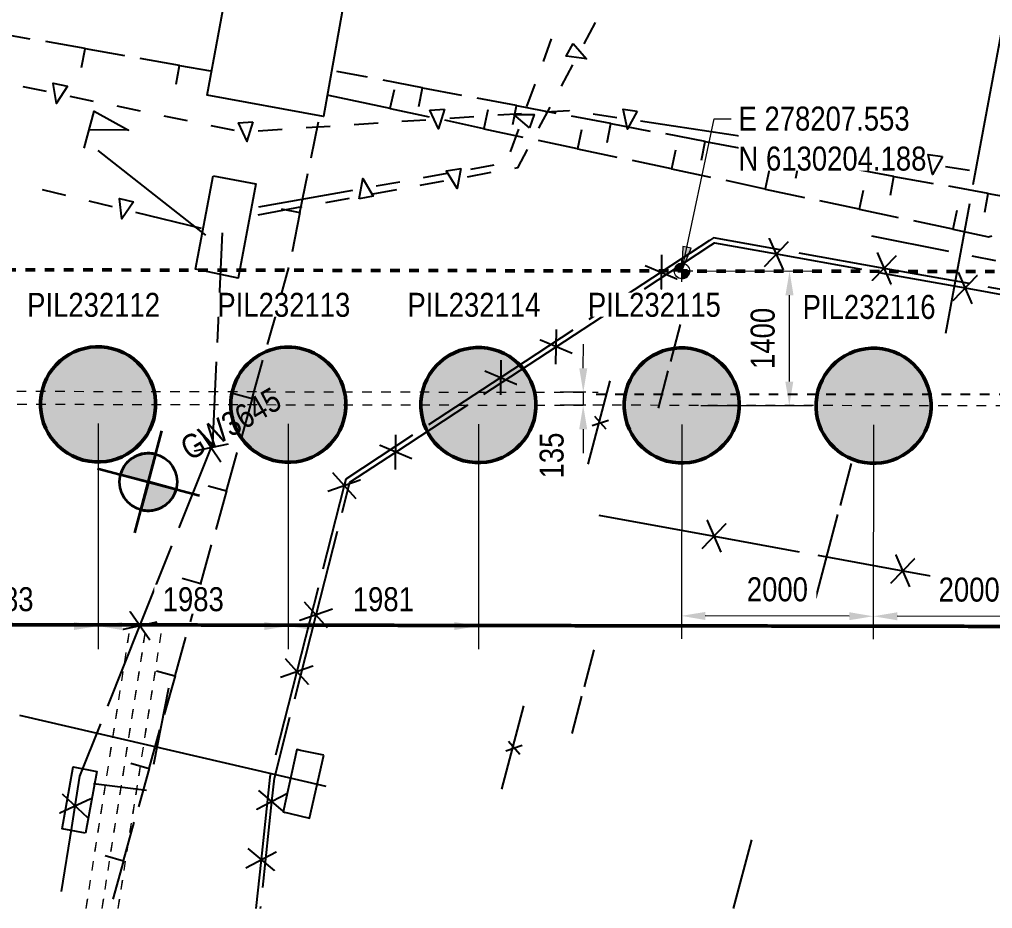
# Model space of a CAD drawing. Header units: metres. Extents: x -1160 to -1077, y 3 to 562.
# Drawn here: x -1117.39 to -1107.25, y 503.24 to 512.5 of the extents above; entities that cross this region are included whole.
import ezdxf

# ---------------------------------------------------------------- set-up
doc = ezdxf.new("R2010")
doc.units = ezdxf.units.M
for name, pattern in [('ControlLine', [0.02, 0.0125, -0.0025, 0.0025, -0.0025]), ('Dashed', [0.0075, 0.005, -0.0025]), ('JacobsCenter', [0.015, 0.009, -0.0015, 0.003, -0.0015]), ('JacobsDash', [0.0045, 0.003, -0.0015]), ('JacobsGridLine', [0.0145, 0.01, -0.001, 0.0025, -0.001])]:
    doc.linetypes.add(name, pattern=pattern)
doc.layers.get('Defpoints').update_dxf_attribs({"color": 41})
for name, color, linetype, lineweight in [('A-ANNO-DIMS', 7, 'Continuous', 9), ('A-ANNO-NOTE', 7, 'Continuous', 9), ('A-DETL', 7, 'Continuous', 13), ('A-GENM', 7, 'Continuous', 35), ('G-ANNO-DIMS', 7, 'Continuous', 9), ('G-ANNO-TEXT', 7, 'Continuous', 9), ('S-FNDN', 7, 'Continuous', 50), ('S-FNDN-IDEN', 7, 'Continuous', 18), ('S-GRID', 7, 'Continuous', 9)]:
    doc.layers.add(name, color=color, linetype=linetype, lineweight=lineweight)
doc.styles.add('Arial Narrow_1', font='ARIALN.TTF', dxfattribs={"height": 0.25})
doc.dimstyles.new('Dimension_Standard_O__mm_', dxfattribs={"dimscale": 0.3048, "dimtxt": 0.255858, "dimasz": 0.82021, "dimexe": 0.787402, "dimexo": 0.492126, "dimgap": 0.492126, "dimtad": 1, "dimdec": 0, "dimlfac": 1000, "dimzin": 0, "dimdsep": 46, "dimtxsty": 'Arial Narrow_1', "dimsah": 1, "dimcen": 0.09, "dimaunit": 1, "dimadec": 4, "dimazin": 0, "dimtfac": 1, "dimtdec": 4, "dimtix": 1, "dimtmove": 0, "dimatfit": 3, "dimfxl": 1, "dimtvp": 1, "dimtfill": 1, "dimtolj": 1, "dimtzin": 0, "dimlwd": 18, "dimlwe": 18, "dimarcsym": 2})
doc.dimstyles.new('Dimension_Standard_O__mm__1', dxfattribs={"dimscale": 0.3048, "dimtxt": 0.255858, "dimasz": 0.82021, "dimexe": 0.787402, "dimexo": 0.492126, "dimgap": 0.492126, "dimtad": 1, "dimdec": 0, "dimlfac": 1000, "dimzin": 0, "dimdsep": 46, "dimtxsty": 'Arial Narrow_1', "dimsah": 1, "dimcen": 0.09, "dimaunit": 1, "dimadec": 4, "dimazin": 0, "dimtfac": 1, "dimtdec": 4, "dimtix": 1, "dimtmove": 2, "dimatfit": 3, "dimfxl": 1, "dimtvp": 1, "dimtfill": 1, "dimtolj": 1, "dimtzin": 0, "dimlwd": 18, "dimlwe": 18, "dimarcsym": 2})

# ---------------------------------------------------------------- blocks, each defined once
blk = doc.blocks.new('SymbolBorehole - ExistingBorehole-26478556-DRG-2873041 - PILE LAYOUT')
at = {"layer": 'A-ANNO-NOTE', "lineweight": 18, "true_color": 0x808080}
h = blk.add_hatch(color=8, dxfattribs=at)
edge = h.paths.add_edge_path()
edge.add_line((0, 0), (-0.003, 0))
edge.add_arc((0, 0), 0.003, 90, 180, ccw=False)
edge.add_line((0, 0.003), (0, 0))
h = blk.add_hatch(color=8, dxfattribs=at)
edge = h.paths.add_edge_path()
edge.add_line((0, 0), (-0.003, 0))
edge.add_arc((0, 0), 0.003, 90, 180, ccw=False)
edge.add_line((0, 0.003), (0, 0))
h = blk.add_hatch(color=8, dxfattribs=at)
edge = h.paths.add_edge_path()
edge.add_line((0, 0), (0.003, 0))
edge.add_arc((0, 0), 0.003, 270, 360, ccw=False)
edge.add_line((0, -0.003), (0, 0))
h = blk.add_hatch(color=8, dxfattribs=at)
edge = h.paths.add_edge_path()
edge.add_line((0, 0), (0.003, 0))
edge.add_arc((0, 0), 0.003, 270, 360, ccw=False)
edge.add_line((0, -0.003), (0, 0))
at = {"layer": 'A-ANNO-NOTE', "color": 8, "lineweight": 35, "true_color": 0x808080}
for p, q in [((0, -0.0055), (0, 0.0055)), ((0, -0.0055), (0, 0.0055)), ((0, 0), (0, 0.003)), ((0, 0), (0, 0.003)), ((-0.0055, 0), (0.0055, 0)), ((-0.0055, 0), (0.0055, 0)), ((-0.003, 0), (0, 0)), ((-0.003, 0), (0, 0)), ((0, 0), (0, -0.003)), ((0.003, 0), (0, 0)), ((0, 0), (0, -0.003)), ((0.003, 0), (0, 0))]:
    blk.add_line(p, q, dxfattribs=at)
blk.add_circle((0, 0), 0.003, dxfattribs=at)
blk.add_circle((0, 0), 0.003, dxfattribs=at)
for start, end in [(90, 180), (90, 180), (270, 360), (270, 360)]:
    blk.add_arc((0, 0), 0.003, start, end, dxfattribs=at)
blk = doc.blocks.new('T2DPAA-T2D-PWA-GE-M2D-101001_Boreholes_rvt-1-DRG-2873041 - PILE LAYOUT')
at = {"layer": 'A-ANNO-NOTE', "color": 8, "lineweight": 5, "true_color": 0x808080, "xscale": 99.99999999999997, "yscale": 99.99999999999997, "zscale": 99.99999999999997, "rotation": 345.1169444444441}
blk.add_blockref('SymbolBorehole - ExistingBorehole-26478556-DRG-2873041 - PILE LAYOUT', (-1116.044, 507.684), dxfattribs=at)
at = {"layer": 'A-ANNO-NOTE', "color": 8, "lineweight": 18, "true_color": 0x808080, "insert": (-1115.737, 508.115), "char_height": 0.25, "width": 1.37089, "attachment_point": 1, "rotation": 30.1169, "style": 'Arial Narrow_1'}
blk.add_mtext('GW3645', dxfattribs=at)
blk = doc.blocks.new('T2DPAA-T2D-PWA-SU-M2D-000003_250_dwg-40806560-DRG-2873041 - PILE LAYOUT')
at = {"color": 21, "lineweight": 25, "true_color": 0xdea3a3}
for p, q in [((-206.775, 1077.205), (-206.789, 1077.454)), ((-207.768, 1076.733), (-207.773, 1076.983)), ((-206.748, 1076.705), (-206.761, 1076.955)), ((-207.757, 1076.233), (-207.763, 1076.483)), ((-206.72, 1076.206), (-206.734, 1076.456)), ((-207.738, 1075.279), (-207.752, 1075.983)), ((-206.692, 1075.707), (-206.706, 1075.956)), ((-206.665, 1075.208), (-206.679, 1075.457)), ((-208.844, 1074.812), (-207.726, 1075.054)), ((-206.525, 1074.73), (-206.605, 1074.967)), ((-213.545, 1074.328), (-213.618, 1074.881)), ((-207.253, 1074.324), (-207.453, 1074.748)), ((-207.368, 1074.76), (-206.947, 1073.858)), ((-206.366, 1074.256), (-206.446, 1074.493)), ((-207.041, 1073.871), (-207.147, 1074.098)), ((-206.206, 1073.782), (-206.286, 1074.019)), ((-206.828, 1073.419), (-206.934, 1073.645)), ((-206.842, 1073.632), (-206.736, 1073.405)), ((-206.046, 1073.309), (-206.126, 1073.545)), ((-206.615, 1072.967), (-206.721, 1073.193)), ((-206.631, 1073.178), (-206.525, 1072.952)), ((-205.886, 1072.835), (-205.966, 1073.072)), ((-214.427, 1072.863), (-214.407, 1072.866)), ((-206.402, 1072.514), (-206.509, 1072.74)), ((-206.419, 1072.725), (-206.314, 1072.499)), ((-205.727, 1072.361), (-205.806, 1072.598)), ((-206.138, 1072.372), (-205.889, 1072.349)), ((-205.64, 1072.327), (-205.391, 1072.305)), ((-205.142, 1072.282), (-204.893, 1072.26)), ((-205.584, 1072.093), (-205.827, 1072.151)), ((-205.097, 1071.979), (-205.341, 1072.036)), ((-204.611, 1071.864), (-204.854, 1071.921)), ((-205.512, 1071.39), (-205.539, 1071.639)), ((-212.182, 1070.816), (-212.081, 1070.665)), ((-212.181, 1070.664), (-212.082, 1070.815)), ((-208.678, 1070.816), (-208.577, 1070.665)), ((-208.677, 1070.664), (-208.578, 1070.815)), ((-212.58, 1070.753), (-211.683, 1070.753)), ((-209.076, 1070.753), (-208.178, 1070.753)), ((-205.265, 1069.19), (-205.293, 1069.438)), ((-205.209, 1068.693), (-205.237, 1068.941)), ((-205.971, 1067.69), (-206.023, 1068.506)), ((-205.153, 1068.196), (-205.181, 1068.444)), ((-205.098, 1067.699), (-205.126, 1067.948)), ((-205.939, 1067.191), (-205.955, 1067.44))]:
    blk.add_line(p, q, dxfattribs=at)
at = {"color": 41, "lineweight": 25, "true_color": 0xffd0a3}
for p, q in [((-206.239, 1076.933), (-206.274, 1077.348)), ((-206.155, 1075.936), (-206.19, 1076.351)), ((-214.314, 1074.372), (-213.897, 1074.367)), ((-213.314, 1074.36), (-212.897, 1074.355)), ((-212.455, 1074.379), (-213.265, 1074.329)), ((-212.314, 1074.348), (-211.897, 1074.343)), ((-211.314, 1074.336), (-210.897, 1074.331)), ((-210.314, 1074.324), (-209.897, 1074.319)), ((-209.314, 1074.312), (-208.898, 1074.307)), ((-207.315, 1074.329), (-206.899, 1074.353)), ((-206.733, 1074.363), (-206.351, 1074.386)), ((-205.772, 1074.012), (-205.796, 1074.336)), ((-208.314, 1074.3), (-207.898, 1074.295)), ((-205.73, 1073.43), (-205.76, 1073.846)), ((-206.026, 1073.7), (-206.006, 1073.284)), ((-205.658, 1072.433), (-205.688, 1072.849)), ((-205.978, 1072.702), (-205.957, 1072.286)), ((-205.586, 1071.436), (-205.616, 1071.851)), ((-205.929, 1071.703), (-205.909, 1071.287)), ((-205.514, 1070.438), (-205.544, 1070.854)), ((-205.881, 1070.704), (-205.86, 1070.288)), ((-211.83, 1070.195), (-211.43, 1070.195)), ((-211.33, 1070.195), (-210.93, 1070.195)), ((-208.323, 1070.195), (-207.923, 1070.195)), ((-207.823, 1070.195), (-207.423, 1070.195)), ((-205.832, 1069.705), (-205.812, 1069.289)), ((-205.36, 1068.444), (-205.393, 1068.86)), ((-205.784, 1068.707), (-205.763, 1068.29)), ((-205.279, 1067.448), (-205.312, 1067.863))]:
    blk.add_line(p, q, dxfattribs=at)
at = {"color": 9, "lineweight": 25, "true_color": 0xd0d0a3}
blk.add_line((-213.125, 1075.808), (-213.021, 1072.535), dxfattribs=at)
at = {"color": 151, "lineweight": 25, "true_color": 0xa3b9ff}
for p, q in [((-212.422, 1068.102), (-213.162, 1068.102)), ((-209.816, 1068.102), (-208.916, 1068.102)), ((-208.816, 1068.102), (-208.366, 1068.102)), ((-205.433, 1067.609), (-206.805, 1067.504))]:
    blk.add_line(p, q, dxfattribs=at)
at = {"color": 41, "lineweight": 25, "true_color": 0xffd0a3, "flags": 128}
for points in [[(-206.523, 1077.912), (-206.325, 1077.929), (-206.324, 1077.929), (-206.288, 1077.514)], [(-206.439, 1076.916), (-206.241, 1076.932), (-206.239, 1076.933), (-206.204, 1076.517)], [(-206.354, 1075.919), (-206.157, 1075.936), (-206.155, 1075.936), (-206.128, 1075.611)], [(-214.311, 1074.572), (-214.313, 1074.373), (-214.314, 1074.372), (-214.73, 1074.377)], [(-213.311, 1074.56), (-213.314, 1074.361), (-213.314, 1074.36), (-213.73, 1074.365)], [(-212.311, 1074.548), (-212.314, 1074.349), (-212.314, 1074.348), (-212.73, 1074.353)], [(-211.311, 1074.536), (-211.314, 1074.337), (-211.314, 1074.336), (-211.731, 1074.341)], [(-210.312, 1074.524), (-210.314, 1074.325), (-210.314, 1074.324), (-210.731, 1074.329)], [(-209.312, 1074.512), (-209.314, 1074.313), (-209.314, 1074.312), (-209.731, 1074.317)], [(-207.327, 1074.528), (-207.315, 1074.33), (-207.315, 1074.329), (-207.731, 1074.304)], [(-208.312, 1074.5), (-208.314, 1074.301), (-208.314, 1074.3), (-208.731, 1074.305)], [(-205.826, 1073.71), (-206.025, 1073.701), (-206.026, 1073.7), (-206.058, 1074.35)], [(-205.93, 1073.416), (-205.732, 1073.43), (-205.73, 1073.43), (-205.7, 1073.015)], [(-205.778, 1072.711), (-205.976, 1072.702), (-205.978, 1072.702), (-205.998, 1073.118)], [(-205.858, 1072.419), (-205.66, 1072.433), (-205.658, 1072.433), (-205.628, 1072.017)], [(-205.729, 1071.713), (-205.928, 1071.703), (-205.929, 1071.703), (-205.949, 1072.119)], [(-205.785, 1071.421), (-205.587, 1071.435), (-205.586, 1071.436), (-205.556, 1071.02)], [(-205.681, 1070.714), (-205.879, 1070.704), (-205.881, 1070.704), (-205.901, 1071.12)], [(-205.713, 1070.424), (-205.515, 1070.438), (-205.514, 1070.438), (-205.484, 1070.023)], [(-205.632, 1069.715), (-205.831, 1069.705), (-205.832, 1069.705), (-205.852, 1070.122)], [(-205.441, 1069.441), (-205.45, 1069.551), (-205.472, 1069.856)], [(-205.64, 1069.425), (-205.442, 1069.441), (-205.441, 1069.441), (-205.407, 1069.026)], [(-205.584, 1068.716), (-205.782, 1068.707), (-205.784, 1068.707), (-205.804, 1069.123)], [(-205.559, 1068.428), (-205.361, 1068.444), (-205.36, 1068.444), (-205.326, 1068.029)], [(-205.535, 1067.717), (-205.734, 1067.708), (-205.735, 1067.708), (-205.755, 1068.124)], [(-205.735, 1067.708), (-205.717, 1067.328), (-205.698, 1067.297)], [(-205.478, 1067.431), (-205.28, 1067.448), (-205.279, 1067.448), (-205.245, 1067.032)]]:
    blk.add_lwpolyline(points, dxfattribs=at)
at = {"color": 21, "lineweight": 25, "true_color": 0xdea3a3, "flags": 128}
for points in [[(-206.664, 1077.01), (-206.866, 1077.074), (-206.868, 1077.074), (-206.674, 1077.16), (-206.672, 1077.16)], [(-207.653, 1076.035), (-207.853, 1076.106), (-207.855, 1076.106), (-207.658, 1076.185), (-207.656, 1076.185)], [(-206.527, 1075.046), (-206.739, 1075.054), (-206.74, 1075.053), (-206.576, 1075.188), (-206.575, 1075.188)], [(-207.017, 1073.771), (-206.805, 1073.786), (-206.804, 1073.787), (-206.952, 1073.635), (-206.954, 1073.635)], [(-205.887, 1073.151), (-206.099, 1073.159), (-206.101, 1073.158), (-205.937, 1073.293), (-205.935, 1073.293)], [(-206.439, 1072.828), (-206.651, 1072.812), (-206.652, 1072.811), (-206.505, 1072.963), (-206.503, 1072.964)], [(-205.848, 1072.245), (-205.756, 1072.436), (-205.756, 1072.438), (-205.699, 1072.233), (-205.699, 1072.232)], [(-204.88, 1072.03), (-204.998, 1071.854), (-204.999, 1071.853), (-205.026, 1072.063), (-205.026, 1072.065)], [(-205.39, 1071.203), (-205.596, 1071.255), (-205.597, 1071.255), (-205.408, 1071.351), (-205.407, 1071.352)], [(-205.032, 1068.008), (-205.237, 1068.061), (-205.239, 1068.061), (-205.05, 1068.157), (-205.048, 1068.157)]]:
    blk.add_lwpolyline(points, close=True, dxfattribs=at)
at = {"color": 21, "lineweight": 25, "true_color": 0xeca3a3, "flags": 128}
blk.add_lwpolyline([(-207.245, 1076.675), (-206.845, 1076.675), (-206.945, 1076.275), (-207.045, 1076.675)], dxfattribs=at)
at = {"color": 21, "lineweight": 25, "true_color": 0xdea3a3, "flags": 128}
for points in [[(-207.232, 1076.532), (-207.527, 1075.846), (-207.796, 1075.221)], [(-213.776, 1074.866), (-214.005, 1075.142), (-214.007, 1075.144)], [(-213.976, 1074.845), (-213.809, 1075.162), (-213.807, 1075.165)], [(-214.787, 1074.914), (-214.116, 1074.982), (-213.891, 1075.005), (-213.578, 1075.038), (-212.997, 1074.967)], [(-212.799, 1074.943), (-211.905, 1074.835), (-211.012, 1074.727)], [(-212.023, 1074.698), (-211.79, 1074.97), (-211.787, 1074.972)], [(-211.823, 1074.674), (-211.985, 1074.994), (-211.987, 1074.996)], [(-210.813, 1074.703), (-209.92, 1074.595), (-209.875, 1074.59), (-209.039, 1074.77)], [(-210.038, 1074.458), (-209.804, 1074.73), (-209.802, 1074.732)], [(-209.838, 1074.434), (-210, 1074.753), (-210.002, 1074.756)], [(-210.046, 1073.303), (-209.844, 1073.007), (-209.842, 1073.005)], [(-209.845, 1073.305), (-210.041, 1073.005), (-210.043, 1073.003)], [(-213.397, 1072.871), (-213.245, 1073.196), (-213.243, 1073.198)], [(-212.046, 1073.283), (-211.844, 1072.987), (-211.841, 1072.985)], [(-211.844, 1073.285), (-212.041, 1072.985), (-212.043, 1072.983)], [(-211.221, 1072.941), (-211.423, 1073.237), (-211.425, 1073.239)], [(-211.422, 1072.939), (-211.226, 1073.239), (-211.224, 1073.241)], [(-213.044, 1073.123), (-213.081, 1073.123), (-213.933, 1072.99), (-214.44, 1072.912)], [(-214.056, 1073.123), (-213.814, 1072.859), (-213.811, 1072.857)], [(-213.857, 1073.154), (-214.008, 1072.829), (-214.01, 1072.827)], [(-213.197, 1072.902), (-213.44, 1073.165), (-213.443, 1073.167)], [(-211.044, 1073.143), (-211.944, 1073.134), (-212.844, 1073.125)], [(-212.223, 1073.081), (-211.323, 1073.09), (-210.423, 1073.099)], [(-209.256, 1072.6), (-209.875, 1073.155), (-209.944, 1073.154), (-210.844, 1073.145)], [(-210.223, 1073.101), (-209.894, 1073.105), (-209.469, 1072.724), (-208.799, 1072.123)], [(-214.209, 1072.897), (-213.32, 1073.035), (-213.076, 1073.073), (-212.423, 1073.079)], [(-209.494, 1072.545), (-209.444, 1072.899), (-209.444, 1072.903)], [(-209.644, 1072.679), (-209.297, 1072.768), (-209.294, 1072.768)], [(-207.767, 1071.265), (-208.437, 1071.866), (-209.107, 1072.467)], [(-206.071, 1072.208), (-206.282, 1072.258), (-206.296, 1072.288)], [(-205.567, 1071.887), (-205.568, 1071.89), (-205.647, 1072.124)], [(-208.65, 1071.99), (-207.979, 1071.389), (-207.309, 1070.788)], [(-208.412, 1072.045), (-208.462, 1071.69), (-208.462, 1071.687)], [(-208.262, 1071.91), (-208.609, 1071.822), (-208.612, 1071.821)], [(-208.005, 1071.21), (-207.954, 1071.565), (-207.954, 1071.568)], [(-208.155, 1071.345), (-207.808, 1071.433), (-207.804, 1071.433)], [(-206.404, 1069.392), (-206.462, 1070.096), (-206.5, 1070.13), (-206.947, 1070.531), (-207.618, 1071.132)], [(-205.321, 1069.687), (-205.445, 1070.798), (-205.484, 1071.142)], [(-206.922, 1070.71), (-206.973, 1070.355), (-206.973, 1070.352)], [(-207.16, 1070.655), (-206.544, 1070.102), (-206.51, 1070.072), (-206.456, 1069.419), (-206.382, 1068.522)], [(-206.772, 1070.575), (-207.119, 1070.487), (-207.123, 1070.487)], [(-209.56, 1070.508), (-209.464, 1069.291), (-209.394, 1068.394)], [(-206.614, 1069.507), (-206.301, 1069.333), (-206.298, 1069.331)], [(-206.597, 1069.306), (-206.317, 1069.529), (-206.315, 1069.532)], [(-209.622, 1069.38), (-209.309, 1069.205), (-209.307, 1069.203)], [(-209.606, 1069.179), (-209.325, 1069.401), (-209.323, 1069.404)], [(-206.239, 1067.399), (-206.313, 1068.296), (-206.387, 1069.193)], [(-206.155, 1068.207), (-206.468, 1068.382), (-206.471, 1068.384)], [(-206.172, 1068.408), (-206.452, 1068.185), (-206.454, 1068.183)], [(-206.366, 1068.322), (-206.292, 1067.426), (-206.251, 1066.926), (-206.352, 1066.54)], [(-209.378, 1068.195), (-209.307, 1067.297), (-209.236, 1066.4)], [(-206.45, 1067.514), (-206.137, 1067.34), (-206.134, 1067.337)], [(-206.433, 1067.313), (-206.153, 1067.536), (-206.151, 1067.538)], [(-209.465, 1067.386), (-209.152, 1067.211), (-209.15, 1067.209)], [(-209.449, 1067.185), (-209.168, 1067.407), (-209.166, 1067.41)], [(-207.032, 1066.165), (-206.386, 1066.215), (-206.358, 1066.321), (-206.2, 1066.921), (-206.223, 1067.199)]]:
    blk.add_lwpolyline(points, dxfattribs=at)
at = {"color": 41, "lineweight": 25, "true_color": 0xffd0a3, "flags": 128}
for points in [[(-205.125, 1075.675), (-205.017, 1074.457), (-206.286, 1074.35), (-206.382, 1075.576)], [(-212.715, 1072.636), (-212.728, 1072.883), (-212.73, 1072.924), (-213.394, 1072.895), (-213.392, 1072.821), (-213.387, 1072.613)]]:
    blk.add_lwpolyline(points, close=True, dxfattribs=at)
at = {"color": 21, "lineweight": 25, "true_color": 0xeca3a3, "flags": 128}
for points in [[(-207.177, 1075.302), (-207.142, 1074.851), (-208.139, 1074.775), (-208.165, 1075.228)], [(-214.137, 1074.829), (-214.156, 1075.077), (-213.503, 1075.129), (-213.484, 1074.879)]]:
    blk.add_lwpolyline(points, close=True, dxfattribs=at)
at = {"color": 151, "lineweight": 25, "true_color": 0xa3b9ff, "flags": 128}
blk.add_lwpolyline([(-203.439, 1067.765), (-203.533, 1067.756), (-205.233, 1067.625)], dxfattribs=at)
blk = doc.blocks.new('T2DPAA-T2D-PWA-SU-M2D-000001_ExistingUtilities_rvt-1-DRG-2873041 - PILE LAYOUT')
at = {"color": 254, "lineweight": 25, "true_color": 0xd0d0d0, "rotation": 75.11694444444437}
blk.add_blockref('T2DPAA-T2D-PWA-SU-M2D-000003_250_dwg-40806560-DRG-2873041 - PILE LAYOUT', (-22.928, 434.912), dxfattribs=at)
blk = doc.blocks.new('T2DPAA-T2D-C3S-TT-XRF-100101_dwg-40805445-DRG-2873041 - PILE LAYOUT')
at = {"color": 191, "linetype": 'Dashed', "lineweight": 18, "true_color": 0xbf7fff, "flags": 128}
for points in [[(-251.478, -618.171), (-250.707, -618.09), (-250.698, -618.089), (-248.503, -617.859)], [(-251.477, -618.172), (-250.724, -618.093), (-250.716, -618.092), (-248.503, -617.86)], [(-251.435, -618.332), (-250.69, -618.254), (-250.681, -618.253), (-248.46, -618.02)], [(-251.434, -618.333), (-250.707, -618.257), (-250.698, -618.256), (-248.46, -618.022)], [(-251.392, -618.493), (-250.673, -618.418), (-250.664, -618.417), (-248.418, -618.182)], [(-251.392, -618.495), (-250.69, -618.421), (-250.681, -618.42), (-248.417, -618.183)]]:
    blk.add_lwpolyline(points, dxfattribs=at)
blk = doc.blocks.new('T2DPAA-T2D-PWC-TT-M2D-100010_ProposedITS_rvt-1-DRG-2873041 - PILE LAYOUT')
at = {"color": 191, "linetype": 'Dashed', "lineweight": 18, "true_color": 0xbf7fff, "rotation": 75.11694444444437}
blk.add_blockref('T2DPAA-T2D-C3S-TT-XRF-100101_dwg-40805445-DRG-2873041 - PILE LAYOUT', (-1649.534, 905.057), dxfattribs=at)
blk = doc.blocks.new('Top of Pavement - RL A - Top of Pavement - RL A-68818558-DRG-2873041 - PILE LAYOUT')
at = {"layer": 'A-GENM', "color": 252, "lineweight": 50, "true_color": 0x888888}
blk.add_open_spline([(108.995, -15.767), (108.947, -15.586), (108.844, -15.193), (108.684, -14.589), (108.517, -13.955), (108.349, -13.32), (108.182, -12.686), (108.043, -12.158), (107.931, -11.735), (107.847, -11.418), (107.764, -11.101), (107.652, -10.678), (107.513, -10.149), (107.345, -9.515), (107.178, -8.881), (107.011, -8.247), (106.843, -7.612), (106.704, -7.084), (106.592, -6.661), (106.508, -6.344), (106.425, -6.027), (106.341, -5.71), (106.257, -5.392), (106.146, -4.97), (106.006, -4.441), (105.839, -3.807), (105.672, -3.173), (105.504, -2.538), (105.365, -2.01), (105.253, -1.587), (105.169, -1.27), (105.086, -0.953), (104.974, -0.53), (104.835, -0.001), (104.667, 0.633), (104.5, 1.267), (104.333, 1.901), (104.165, 2.535), (103.998, 3.169), (103.831, 3.803), (103.663, 4.437), (103.496, 5.072), (103.329, 5.706), (103.189, 6.234), (103.078, 6.657), (102.994, 6.974), (102.91, 7.291), (102.799, 7.714), (102.659, 8.242), (102.492, 8.876), (102.325, 9.51), (102.157, 10.145), (102.018, 10.673), (101.906, 11.096), (101.823, 11.413), (101.739, 11.73), (101.655, 12.047), (101.572, 12.364), (101.488, 12.681), (101.404, 12.998), (101.293, 13.421), (101.153, 13.949), (100.986, 14.584), (100.819, 15.218), (100.651, 15.852), (100.484, 16.486), (100.345, 17.014), (100.233, 17.437), (100.122, 17.86), (99.982, 18.388), (99.815, 19.023), (99.592, 19.868), (99.369, 20.714), (99.145, 21.559), (98.978, 22.193), (98.811, 22.827), (98.588, 23.673), (98.365, 24.518), (98.141, 25.364), (97.974, 25.998), (97.835, 26.527), (97.723, 26.949), (97.639, 27.266), (97.556, 27.583), (97.444, 28.006), (97.305, 28.535), (97.137, 29.169), (96.97, 29.803), (96.803, 30.437), (96.663, 30.965), (96.552, 31.388), (96.468, 31.705), (96.384, 32.022), (96.301, 32.339), (96.217, 32.656), (96.133, 32.974), (96.05, 33.291), (95.938, 33.713), (95.799, 34.242), (95.632, 34.876), (95.464, 35.51), (95.297, 36.144), (95.157, 36.673), (95.046, 37.095), (94.962, 37.412), (94.879, 37.729), (94.767, 38.152), (94.628, 38.68), (94.46, 39.315), (94.321, 39.843), (94.209, 40.266), (94.098, 40.688), (94.011, 41.017), (93.952, 41.24), (93.949, 41.252)], degree=3, knots=[-0.7357191, -0.7357191, -0.7357191, -0.7357191, -0.7318182, -0.7272727, -0.7227273, -0.7181818, -0.7136364, -0.7090909, -0.7068182, -0.7045455, -0.7022727, -0.7, -0.6954545, -0.6909091, -0.6863636, -0.6818182, -0.6772727, -0.6727273, -0.6704545, -0.6681818, -0.6659091, -0.6636364, -0.6613636, -0.6590909, -0.6545455, -0.65, -0.6454545, -0.6409091, -0.6363636, -0.6340909, -0.6318182, -0.6295455, -0.6272727, -0.6227273, -0.6181818, -0.6136364, -0.6090909, -0.6045455, -0.6, -0.5954545, -0.5909091, -0.5863636, -0.5818182, -0.5772727, -0.575, -0.5727273, -0.5704545, -0.5681818, -0.5636364, -0.5590909, -0.5545455, -0.55, -0.5454545, -0.5431818, -0.5409091, -0.5386364, -0.5363636, -0.5340909, -0.5318182, -0.5295455, -0.5272727, -0.5227273, -0.5181818, -0.5136364, -0.5090909, -0.5045455, -0.5, -0.4977273, -0.4954545, -0.4909091, -0.4863636, -0.4818182, -0.4727273, -0.4681818, -0.4636364, -0.4590909, -0.4545455, -0.4454545, -0.4409091, -0.4363636, -0.4318182, -0.4295455, -0.4272727, -0.425, -0.4227273, -0.4181818, -0.4136364, -0.4090909, -0.4045455, -0.4, -0.3977273, -0.3954545, -0.3931818, -0.3909091, -0.3886364, -0.3863636, -0.3840909, -0.3818182, -0.3772727, -0.3727273, -0.3681818, -0.3636364, -0.3590909, -0.3568182, -0.3545455, -0.3522727, -0.35, -0.3454545, -0.3409091, -0.3363636, -0.3340909, -0.3318182, -0.3272727, -0.3270213, -0.3270213, -0.3270213, -0.3270213], dxfattribs=at)
blk = doc.blocks.new('T2DPAA-T2D-C3S-RS-M3D-100334_rvt-1-DRG-2873041 - PILE LAYOUT')
at = {"layer": 'A-DETL', "color": 111, "linetype": 'ControlLine', "lineweight": 50, "true_color": 0x9eeace}
blk.add_line((-1090.824, 509.847), (-1149.795, 509.952), dxfattribs=at)
at = {"layer": 'A-GENM', "color": 252, "lineweight": 50, "true_color": 0x888888, "rotation": 75.11694444444437}
blk.add_blockref('Top of Pavement - RL A - Top of Pavement - RL A-68818558-DRG-2873041 - PILE LAYOUT', (-1134.058, 404.862), dxfattribs=at)
blk = doc.blocks.new('01_SFO_FRP_Pile_CastInPlace_CS_BR08 - CAST-IN-PLACE PILE - 1200-8661090-DRG-2873041 - PILE LAYOUT')
at = {"layer": 'S-FNDN', "linetype": 'JacobsDash', "lineweight": 18, "true_color": 0xc0c0c0}
blk.add_hatch(color=9, dxfattribs=at).paths.add_polyline_path([(-0.169, 0.576), (-0.249, 0.546), (-0.324, 0.505), (-0.393, 0.453), (-0.453, 0.393), (-0.505, 0.324), (-0.546, 0.249), (-0.576, 0.169), (-0.594, 0.085), (-0.6, 0), (-0.594, -0.085), (-0.576, -0.169), (-0.546, -0.249), (-0.505, -0.324), (-0.453, -0.393), (-0.393, -0.453), (-0.324, -0.505), (-0.249, -0.546), (-0.169, -0.576), (-0.085, -0.594), (0, -0.6), (0.085, -0.594), (0.169, -0.576), (0.249, -0.546), (0.324, -0.505), (0.393, -0.453), (0.453, -0.393), (0.505, -0.324), (0.546, -0.249), (0.576, -0.169), (0.594, -0.085), (0.6, 0), (0.594, 0.085), (0.576, 0.169), (0.546, 0.249), (0.505, 0.324), (0.453, 0.393), (0.393, 0.453), (0.324, 0.505), (0.249, 0.546), (0.169, 0.576), (0.085, 0.594), (0, 0.6), (-0.085, 0.594), (-0.099, 0.591)])
at = {"layer": 'S-FNDN'}
for start, end in [(90, 270), (270, 90)]:
    blk.add_arc((0, 0), 0.6, start, end, dxfattribs=at)
blk = doc.blocks.new('01_SFO_FRP_Pile_CastInPlace_CS_BR08 - CAST-IN-PLACE PILE - 1200-8660909-DRG-2873041 - PILE LAYOUT')
at = {"layer": 'S-FNDN', "linetype": 'JacobsDash', "lineweight": 18, "true_color": 0xc0c0c0}
blk.add_hatch(color=9, dxfattribs=at).paths.add_polyline_path([(-0.169, 0.576), (-0.249, 0.546), (-0.324, 0.505), (-0.393, 0.453), (-0.456, 0.39), (-0.505, 0.324), (-0.546, 0.249), (-0.576, 0.169), (-0.594, 0.085), (-0.6, 0), (-0.594, -0.085), (-0.576, -0.169), (-0.546, -0.249), (-0.505, -0.324), (-0.453, -0.393), (-0.393, -0.453), (-0.324, -0.505), (-0.249, -0.546), (-0.169, -0.576), (-0.085, -0.594), (0, -0.6), (0.085, -0.594), (0.169, -0.576), (0.249, -0.546), (0.324, -0.505), (0.393, -0.453), (0.453, -0.393), (0.505, -0.324), (0.546, -0.249), (0.576, -0.169), (0.594, -0.085), (0.6, 0), (0.594, 0.085), (0.576, 0.169), (0.546, 0.249), (0.505, 0.324), (0.453, 0.393), (0.393, 0.453), (0.324, 0.505), (0.249, 0.546), (0.169, 0.576), (0.085, 0.594), (0, 0.6), (-0.085, 0.594)])
at = {"layer": 'S-FNDN'}
for start, end in [(90, 270), (270, 90)]:
    blk.add_arc((0, 0), 0.6, start, end, dxfattribs=at)
blk = doc.blocks.new('01_SFO_FRP_Pile_CastInPlace_CS_BR08 - CAST-IN-PLACE PILE - 1200-8661114-DRG-2873041 - PILE LAYOUT')
at = {"layer": 'S-FNDN', "linetype": 'JacobsDash', "lineweight": 18, "true_color": 0xc0c0c0}
blk.add_hatch(color=9, dxfattribs=at).paths.add_polyline_path([(-0.576, -0.169), (-0.546, -0.249), (-0.505, -0.324), (-0.453, -0.393), (-0.393, -0.453), (-0.324, -0.505), (-0.249, -0.546), (-0.169, -0.576), (-0.085, -0.594), (0, -0.6), (0.085, -0.594), (0.169, -0.576), (0.249, -0.546), (0.324, -0.505), (0.393, -0.453), (0.453, -0.393), (0.505, -0.324), (0.546, -0.249), (0.576, -0.169), (0.594, -0.085), (0.6, 0), (0.594, 0.085), (0.576, 0.169), (0.546, 0.249), (0.505, 0.324), (0.453, 0.393), (0.393, 0.453), (0.324, 0.505), (0.249, 0.546), (0.169, 0.576), (0.085, 0.594), (0, 0.6), (-0.085, 0.594), (-0.169, 0.576), (-0.249, 0.546), (-0.324, 0.505), (-0.393, 0.453), (-0.453, 0.393), (-0.505, 0.324), (-0.546, 0.249), (-0.576, 0.169), (-0.594, 0.085), (-0.6, 0), (-0.594, -0.085)])
at = {"layer": 'S-FNDN'}
for start, end in [(90, 270), (270, 90)]:
    blk.add_arc((0, 0), 0.6, start, end, dxfattribs=at)
blk = doc.blocks.new('01_SFO_FRP_Pile_CastInPlace_CS_BR08 - CAST-IN-PLACE PILE - 1200-8661134-DRG-2873041 - PILE LAYOUT')
at = {"layer": 'S-FNDN', "linetype": 'JacobsDash', "lineweight": 18, "true_color": 0xc0c0c0}
blk.add_hatch(color=9, dxfattribs=at).paths.add_polyline_path([(-0.576, -0.169), (-0.546, -0.249), (-0.505, -0.324), (-0.453, -0.393), (-0.393, -0.453), (-0.324, -0.505), (-0.249, -0.546), (-0.169, -0.576), (-0.085, -0.594), (0, -0.6), (0.085, -0.594), (0.169, -0.576), (0.252, -0.544), (0.324, -0.505), (0.393, -0.453), (0.453, -0.393), (0.507, -0.321), (0.546, -0.249), (0.576, -0.169), (0.594, -0.085), (0.6, 0), (0.594, 0.085), (0.576, 0.169), (0.546, 0.249), (0.505, 0.324), (0.453, 0.393), (0.393, 0.453), (0.324, 0.505), (0.249, 0.546), (0.169, 0.576), (0.078, 0.594), (0, 0.6), (-0.085, 0.594), (-0.169, 0.576), (-0.249, 0.546), (-0.324, 0.505), (-0.393, 0.453), (-0.453, 0.393), (-0.505, 0.324), (-0.546, 0.249), (-0.576, 0.169), (-0.594, 0.085), (-0.6, 0), (-0.594, -0.085)])
at = {"layer": 'S-FNDN'}
for start, end in [(90, 270), (270, 90)]:
    blk.add_arc((0, 0), 0.6, start, end, dxfattribs=at)
blk = doc.blocks.new('DIMBLOCK11-DRG-2873041 - PILE LAYOUT')
at = {"layer": 'A-ANNO-DIMS', "color": 0, "lineweight": 18, "transparency": 16777216}
for p, q in [((-1118.551, 508.296), (-1118.551, 505.943)), ((-1116.568, 508.293), (-1116.568, 505.943)), ((-1116.818, 506.183), (-1118.301, 506.183))]:
    blk.add_line(p, q, dxfattribs=at)
at = {"layer": 'A-ANNO-DIMS', "color": 0, "transparency": 16777216}
for points in [[(-1118.301, 506.225), (-1118.301, 506.142), (-1118.551, 506.183)], [(-1116.818, 506.225), (-1116.818, 506.142), (-1116.568, 506.183)]]:
    blk.add_solid(points, dxfattribs=at)
at = {"layer": 'Defpoints', "color": 0, "transparency": 16777216}
for p in [(-1118.551, 508.446), (-1116.568, 508.443), (-1118.551, 506.183)]:
    blk.add_point(p, dxfattribs=at)
at = {"layer": 'A-ANNO-DIMS', "color": 0, "lineweight": 18, "transparency": 16777216, "insert": (-1117.559, 506.461), "char_height": 0.25, "width": 0.76026, "attachment_point": 5, "style": 'Arial Narrow_1', "bg_fill": 3, "box_fill_scale": 1.1, "bg_fill_color": 256, "bg_fill_true_color": 13158600, "bg_fill_transparency": 0}
blk.add_mtext('\\A1;1983', dxfattribs=at)
blk = doc.blocks.new('DIMBLOCK12-DRG-2873041 - PILE LAYOUT')
at = {"layer": 'A-ANNO-DIMS', "color": 0, "lineweight": 18, "transparency": 16777216}
for p, q in [((-1116.568, 508.293), (-1116.568, 505.943)), ((-1114.585, 508.289), (-1114.585, 505.943)), ((-1114.835, 506.183), (-1116.318, 506.183))]:
    blk.add_line(p, q, dxfattribs=at)
at = {"layer": 'A-ANNO-DIMS', "color": 0, "transparency": 16777216}
for points in [[(-1116.318, 506.225), (-1116.318, 506.142), (-1116.568, 506.183)], [(-1114.835, 506.225), (-1114.835, 506.142), (-1114.585, 506.183)]]:
    blk.add_solid(points, dxfattribs=at)
at = {"layer": 'Defpoints', "color": 0, "transparency": 16777216}
for p in [(-1116.568, 508.443), (-1114.585, 508.439), (-1116.568, 506.183)]:
    blk.add_point(p, dxfattribs=at)
at = {"layer": 'A-ANNO-DIMS', "color": 0, "lineweight": 18, "transparency": 16777216, "insert": (-1115.576, 506.461), "char_height": 0.25, "width": 0.76026, "attachment_point": 5, "style": 'Arial Narrow_1', "bg_fill": 3, "box_fill_scale": 1.1, "bg_fill_color": 256, "bg_fill_true_color": 13158600, "bg_fill_transparency": 0}
blk.add_mtext('\\A1;1983', dxfattribs=at)
blk = doc.blocks.new('DIMBLOCK28-DRG-2873041 - PILE LAYOUT')
at = {"layer": 'A-ANNO-DIMS', "color": 0, "lineweight": 18, "transparency": 16777216}
for p, q in [((-1111.511, 508.868), (-1111.51, 509.118)), ((-1111.485, 508.618), (-1111.751, 508.619)), ((-1111.511, 508.618), (-1111.512, 508.483)), ((-1111.485, 508.483), (-1111.752, 508.484)), ((-1111.512, 508.233), (-1111.512, 507.983))]:
    blk.add_line(p, q, dxfattribs=at)
at = {"layer": 'A-ANNO-DIMS', "color": 0, "transparency": 16777216}
for points in [[(-1111.553, 508.869), (-1111.469, 508.868), (-1111.511, 508.618)], [(-1111.554, 508.233), (-1111.47, 508.233), (-1111.512, 508.483)]]:
    blk.add_solid(points, dxfattribs=at)
at = {"layer": 'Defpoints', "color": 0, "transparency": 16777216}
for p in [(-1111.335, 508.618), (-1111.512, 508.483), (-1111.335, 508.483)]:
    blk.add_point(p, dxfattribs=at)
at = {"layer": 'A-ANNO-DIMS', "color": 0, "lineweight": 18, "transparency": 16777216, "insert": (-1111.967, 507.721), "char_height": 0.25, "width": 0.5702, "attachment_point": 1, "rotation": 89.893, "line_spacing_factor": 0.974696, "style": 'Arial Narrow_1', "bg_fill": 3, "box_fill_scale": 1.1, "bg_fill_color": 256, "bg_fill_true_color": 13158600, "bg_fill_transparency": 0}
blk.add_mtext('\\A1;135', dxfattribs=at)
blk = doc.blocks.new('DIMBLOCK41-DRG-2873041 - PILE LAYOUT')
at = {"layer": 'A-ANNO-DIMS', "color": 0, "lineweight": 18, "transparency": 16777216}
for p, q in [((-1108.485, 508.278), (-1108.489, 506.045)), ((-1106.486, 508.275), (-1106.489, 506.041)), ((-1106.739, 506.282), (-1108.239, 506.285))]:
    blk.add_line(p, q, dxfattribs=at)
at = {"layer": 'A-ANNO-DIMS', "color": 0, "transparency": 16777216}
for points in [[(-1108.239, 506.326), (-1108.239, 506.243), (-1108.489, 506.285)], [(-1106.739, 506.324), (-1106.739, 506.24), (-1106.489, 506.281)]]:
    blk.add_solid(points, dxfattribs=at)
at = {"layer": 'Defpoints', "color": 0, "transparency": 16777216}
for p in [(-1108.485, 508.428), (-1106.485, 508.425), (-1108.489, 506.285)]:
    blk.add_point(p, dxfattribs=at)
at = {"layer": 'A-ANNO-DIMS', "color": 0, "lineweight": 18, "transparency": 16777216, "insert": (-1107.489, 506.561), "char_height": 0.25, "width": 0.76026, "attachment_point": 5, "rotation": 359.8981, "style": 'Arial Narrow_1', "bg_fill": 3, "box_fill_scale": 1.1, "bg_fill_color": 256, "bg_fill_true_color": 13158600, "bg_fill_transparency": 0}
blk.add_mtext('\\A1;2000', dxfattribs=at)
blk = doc.blocks.new('DIMBLOCK42-DRG-2873041 - PILE LAYOUT')
at = {"layer": 'A-ANNO-DIMS', "color": 0, "lineweight": 18, "transparency": 16777216}
for p, q in [((-1110.485, 508.282), (-1110.489, 506.049)), ((-1108.485, 508.278), (-1108.489, 506.045)), ((-1108.739, 506.285), (-1110.239, 506.288))]:
    blk.add_line(p, q, dxfattribs=at)
at = {"layer": 'A-ANNO-DIMS', "color": 0, "transparency": 16777216}
for points in [[(-1110.239, 506.33), (-1110.239, 506.246), (-1110.489, 506.289)], [(-1108.739, 506.327), (-1108.739, 506.244), (-1108.489, 506.285)]]:
    blk.add_solid(points, dxfattribs=at)
at = {"layer": 'Defpoints', "color": 0, "transparency": 16777216}
for p in [(-1110.485, 508.432), (-1108.485, 508.428), (-1110.489, 506.289)]:
    blk.add_point(p, dxfattribs=at)
at = {"layer": 'A-ANNO-DIMS', "color": 0, "lineweight": 18, "transparency": 16777216, "insert": (-1109.488, 506.564), "char_height": 0.25, "width": 0.76026, "attachment_point": 5, "rotation": 359.8981, "style": 'Arial Narrow_1', "bg_fill": 3, "box_fill_scale": 1.1, "bg_fill_color": 256, "bg_fill_true_color": 13158600, "bg_fill_transparency": 0}
blk.add_mtext('\\A1;2000', dxfattribs=at)
blk = doc.blocks.new('DIMBLOCK43-DRG-2873041 - PILE LAYOUT')
at = {"layer": 'A-ANNO-DIMS', "color": 0, "lineweight": 18, "transparency": 16777216}
for p, q in [((-1114.585, 508.289), (-1114.585, 505.943)), ((-1112.604, 508.285), (-1112.604, 505.943)), ((-1112.854, 506.183), (-1114.335, 506.183))]:
    blk.add_line(p, q, dxfattribs=at)
at = {"layer": 'A-ANNO-DIMS', "color": 0, "transparency": 16777216}
for points in [[(-1114.335, 506.225), (-1114.335, 506.142), (-1114.585, 506.183)], [(-1112.854, 506.225), (-1112.854, 506.142), (-1112.604, 506.183)]]:
    blk.add_solid(points, dxfattribs=at)
at = {"layer": 'Defpoints', "color": 0, "transparency": 16777216}
for p in [(-1114.585, 508.439), (-1112.604, 508.435), (-1114.585, 506.183)]:
    blk.add_point(p, dxfattribs=at)
at = {"layer": 'A-ANNO-DIMS', "color": 0, "lineweight": 18, "transparency": 16777216, "insert": (-1113.595, 506.461), "char_height": 0.25, "width": 0.76026, "attachment_point": 5, "style": 'Arial Narrow_1', "bg_fill": 3, "box_fill_scale": 1.1, "bg_fill_color": 256, "bg_fill_true_color": 13158600, "bg_fill_transparency": 0}
blk.add_mtext('\\A1;1981', dxfattribs=at)
blk = doc.blocks.new('DIMBLOCK44-DRG-2873041 - PILE LAYOUT')
at = {"layer": 'A-ANNO-DIMS', "color": 0, "lineweight": 18, "transparency": 16777216}
for p, q in [((-1110.282, 509.882), (-1109.121, 509.879)), ((-1109.363, 508.73), (-1109.362, 509.63)), ((-1110.285, 508.482), (-1109.124, 508.479))]:
    blk.add_line(p, q, dxfattribs=at)
at = {"layer": 'A-ANNO-DIMS', "color": 0, "transparency": 16777216}
for points in [[(-1109.404, 509.63), (-1109.32, 509.63), (-1109.361, 509.88)], [(-1109.405, 508.73), (-1109.322, 508.73), (-1109.364, 508.48)]]:
    blk.add_solid(points, dxfattribs=at)
at = {"layer": 'Defpoints', "color": 0, "transparency": 16777216}
for p in [(-1110.432, 509.882), (-1109.361, 509.88), (-1110.435, 508.482)]:
    blk.add_point(p, dxfattribs=at)
at = {"layer": 'A-ANNO-DIMS', "color": 0, "lineweight": 18, "transparency": 16777216, "insert": (-1109.64, 509.18), "char_height": 0.25, "width": 0.76026, "attachment_point": 5, "rotation": 89.8981, "style": 'Arial Narrow_1', "bg_fill": 3, "box_fill_scale": 1.1, "bg_fill_color": 256, "bg_fill_true_color": 13158600, "bg_fill_transparency": 0}
blk.add_mtext('\\A1;1400', dxfattribs=at)
blk = doc.blocks.new('CS_SYMB_SETOUT POINT - 3_5mm-4715122-DRG-2873041 - PILE LAYOUT')
at = {"layer": 'A-ANNO-NOTE'}
h = blk.add_hatch(color=256, dxfattribs=at)
edge = h.paths.add_edge_path()
edge.add_line((0, 0.0008), (0, 0))
edge.add_line((0, 0), (-0.0008, 0))
edge.add_arc((0, 0), 0.0008, 90, 180, ccw=False)
h = blk.add_hatch(color=256, dxfattribs=at)
edge = h.paths.add_edge_path()
edge.add_line((0, -0.0008), (0, 0))
edge.add_line((0, 0), (0.0008, 0))
edge.add_arc((0, 0), 0.0008, 270, 360, ccw=False)
for p, q in [((0, -0.00114), (0, 0.00114)), ((-0.00114, 0), (0.00114, 0)), ((-0.0008, 0), (0, 0)), ((0, 0), (0, 0.0008)), ((0.0008, 0), (0, 0)), ((0, 0), (0, -0.0008))]:
    blk.add_line(p, q, dxfattribs=at)
blk.add_circle((0, 0), 0.0008, dxfattribs=at)
for start, end in [(90, 180), (270, 360)]:
    blk.add_arc((0, 0), 0.0008, start, end, dxfattribs=at)

msp = doc.modelspace()

# ---------------------------------------------------------------- hatches: boundary and pattern name
at = {"layer": 'G-ANNO-TEXT'}
msp.add_hatch(color=256, dxfattribs=at).paths.add_polyline_path([(-1110.4828, 509.8849), (-1110.3878, 510.1204), (-1110.4741, 510.1387)])
at = {"layer": 'S-FNDN', "lineweight": 5, "true_color": 0xc0c0c0}
msp.add_hatch(color=9, dxfattribs=at).paths.add_polyline_path([(-1114.5695, 507.8892), (-1114.4843, 507.8975), (-1114.4011, 507.9179), (-1114.3217, 507.9499), (-1114.2476, 507.9928), (-1114.1805, 508.0459), (-1114.1215, 508.108), (-1114.072, 508.1778), (-1114.0329, 508.254), (-1114.0051, 508.3349), (-1113.9891, 508.419), (-1113.9852, 508.5045), (-1113.9935, 508.5897), (-1114.0138, 508.6729), (-1114.0458, 508.7523), (-1114.0888, 508.8263), (-1114.1418, 508.8935), (-1114.2039, 508.9525), (-1114.2737, 509.002), (-1114.3499, 509.0411), (-1114.4309, 509.0689), (-1114.5149, 509.0849), (-1114.6005, 509.0888), (-1114.6857, 509.0805), (-1114.7688, 509.0602), (-1114.8482, 509.0282), (-1114.9223, 508.9852), (-1114.9895, 508.9322), (-1115.0484, 508.8701), (-1115.0979, 508.8003), (-1115.137, 508.7241), (-1115.1648, 508.6431), (-1115.1809, 508.559), (-1115.1848, 508.4735), (-1115.1764, 508.3883), (-1115.1561, 508.3052), (-1115.1241, 508.2258), (-1115.0812, 508.1517), (-1115.0281, 508.0845), (-1114.966, 508.0256), (-1114.8962, 507.9761), (-1114.82, 507.937), (-1114.7391, 507.9092), (-1114.655, 507.8931)])

# ---------------------------------------------------------------- linework, layer by layer
at = {"layer": 'A-DETL', "linetype": 'JacobsCenter', "lineweight": 25}
msp.add_line((-1111.3782, 508.6003), (-1101.4783, 508.6003), dxfattribs=at)
at = {"layer": 'G-ANNO-TEXT'}
for p, q in [((-1110.1473, 511.4667), (-1109.9695, 511.4667)), ((-1110.3878, 510.1204), (-1110.4741, 510.1387))]:
    msp.add_line(p, q, dxfattribs=at)
at = {"layer": 'S-FNDN'}
for start, end in [(75.11694, 255.11694), (255.11694, 75.11694)]:
    msp.add_arc((-1114.585, 508.489), 0.6, start, end, dxfattribs=at)
at = {"layer": 'S-GRID', "linetype": 'JacobsGridLine', "lineweight": 18}
msp.add_line((-1149.8157, 508.69), (-1111.3563, 508.6182), dxfattribs=at)

# ---------------------------------------------------------------- block references
at = {"lineweight": 5}
for name in ['T2DPAA-T2D-C3S-RS-M3D-100334_rvt-1-DRG-2873041 - PILE LAYOUT', 'T2DPAA-T2D-PWA-SU-M2D-000001_ExistingUtilities_rvt-1-DRG-2873041 - PILE LAYOUT', 'T2DPAA-T2D-PWC-TT-M2D-100010_ProposedITS_rvt-1-DRG-2873041 - PILE LAYOUT', 'T2DPAA-T2D-PWA-GE-M2D-101001_Boreholes_rvt-1-DRG-2873041 - PILE LAYOUT']:
    msp.add_blockref(name, (0, 0), dxfattribs=at)
at = {"layer": 'S-FNDN'}
for name, p, rotation in [('01_SFO_FRP_Pile_CastInPlace_CS_BR08 - CAST-IN-PLACE PILE - 1200-8661090-DRG-2873041 - PILE LAYOUT', (-1116.568, 508.4927), 165.1169444444439), ('01_SFO_FRP_Pile_CastInPlace_CS_BR08 - CAST-IN-PLACE PILE - 1200-8660909-DRG-2873041 - PILE LAYOUT', (-1112.6044, 508.4853), 165.1169444444439), ('01_SFO_FRP_Pile_CastInPlace_CS_BR08 - CAST-IN-PLACE PILE - 1200-8661114-DRG-2873041 - PILE LAYOUT', (-1110.4852, 508.4819), 75.11694444444437), ('01_SFO_FRP_Pile_CastInPlace_CS_BR08 - CAST-IN-PLACE PILE - 1200-8661134-DRG-2873041 - PILE LAYOUT', (-1108.4852, 508.4784), 75.11694444444437)]:
    msp.add_blockref(name, p, dxfattribs=dict(at, rotation=rotation))

# ---------------------------------------------------------------- next in the draw order: texts
at = {"layer": 'G-ANNO-DIMS', "lineweight": 18, "insert": (-1109.893, 511.5948), "char_height": 0.25, "attachment_point": 1, "style": 'Arial Narrow_1', "bg_fill": 3, "box_fill_scale": 1, "bg_fill_color": 256, "bg_fill_true_color": 13158600, "bg_fill_transparency": 0}
msp.add_mtext('E 278207.553\\PN 6130204.188', dxfattribs=at)
at = {"layer": 'S-FNDN-IDEN', "lineweight": 9, "char_height": 0.25, "attachment_point": 1, "style": 'Arial Narrow_1', "bg_fill": 3, "box_fill_scale": 1, "bg_fill_color": 256, "bg_fill_true_color": 13158600, "bg_fill_transparency": 0}
for s, insert in [('PIL232112', (-1117.3076, 509.6544)), ('PIL232113', (-1115.3246, 509.6545)), ('PIL232114', (-1113.344, 509.6546)), ('PIL232115', (-1111.4628, 509.6546)), ('PIL232116', (-1109.2248, 509.6325))]:
    msp.add_mtext(s, dxfattribs=dict(at, insert=insert))

# ---------------------------------------------------------------- next in the draw order: dimensions: what is measured, and where the dimension line sits
at = {"layer": 'A-ANNO-DIMS', "lineweight": 18}
dim = msp.add_linear_dim(base=(-1118.551, 506.1833), p1=(-1116.568, 508.4427), p2=(-1118.551, 508.4464), dimstyle='Dimension_Standard_O__mm_', override={"dimpost": '<>', "dimfxl": 1.983}, dxfattribs=at)
dim.commit()
dim.dimension.update_dxf_attribs({"geometry": 'DIMBLOCK11-DRG-2873041 - PILE LAYOUT', "text_midpoint": (-1117.5595, 506.4609)})

# ---------------------------------------------------------------- next in the draw order: dimensions: what is measured, and where the dimension line sits
dim = msp.add_linear_dim(base=(-1116.568, 506.1833), p1=(-1114.585, 508.439), p2=(-1116.568, 508.4427), dimstyle='Dimension_Standard_O__mm_', override={"dimpost": '<>', "dimfxl": 1.983}, dxfattribs=at)
dim.commit()
dim.dimension.update_dxf_attribs({"geometry": 'DIMBLOCK12-DRG-2873041 - PILE LAYOUT', "text_midpoint": (-1115.5765, 506.4609)})

# ---------------------------------------------------------------- next in the draw order: linework, layer by layer
at = {"layer": 'S-GRID', "linetype": 'JacobsGridLine', "lineweight": 18}
msp.add_line((-1147.4114, 508.5503), (-1111.4116, 508.4831), dxfattribs=at)

# ---------------------------------------------------------------- next in the draw order: dimensions: what is measured, and where the dimension line sits
at = {"layer": 'A-ANNO-DIMS', "lineweight": 18}
dim = msp.add_linear_dim(base=(-1111.5116, 508.4833), p1=(-1111.3345, 508.6181), p2=(-1111.3348, 508.483), angle=89.89304, dimstyle='Dimension_Standard_O__mm__1', override={"dimpost": '<>', "dimfxl": 0.135182}, dxfattribs=at)
dim.commit()
dim.dimension.update_dxf_attribs({"geometry": 'DIMBLOCK28-DRG-2873041 - PILE LAYOUT', "text_midpoint": (-1111.7995, 508.0058), "dimtype": 160, "text_rotation": 89.89304})
dim = msp.add_linear_dim(base=(-1114.585, 506.1833), p1=(-1112.6044, 508.4353), p2=(-1114.585, 508.439), dimstyle='Dimension_Standard_O__mm_', override={"dimpost": '<>', "dimfxl": 1.980597}, dxfattribs=at)
dim.commit()
dim.dimension.update_dxf_attribs({"geometry": 'DIMBLOCK43-DRG-2873041 - PILE LAYOUT', "text_midpoint": (-1113.5947, 506.4609)})

# ---------------------------------------------------------------- next in the draw order: linework, layer by layer
at = {"layer": 'S-GRID', "linetype": 'JacobsGridLine', "lineweight": 18}
msp.add_line((-1101.5114, 508.466), (-1111.4179, 508.4836), dxfattribs=at)

# ---------------------------------------------------------------- next in the draw order: dimensions: what is measured, and where the dimension line sits
at = {"layer": 'A-ANNO-DIMS', "lineweight": 18}
dim = msp.add_linear_dim(base=(-1108.489, 506.285), p1=(-1106.4853, 508.4248), p2=(-1108.4852, 508.4284), angle=359.89815, dimstyle='Dimension_Standard_O__mm_', override={"dimpost": '<>', "dimfxl": 1.999921}, dxfattribs=at)
dim.commit()
dim.dimension.update_dxf_attribs({"geometry": 'DIMBLOCK41-DRG-2873041 - PILE LAYOUT', "text_midpoint": (-1107.4885, 506.5609)})

# ---------------------------------------------------------------- next in the draw order: dimensions: what is measured, and where the dimension line sits
dim = msp.add_linear_dim(base=(-1110.4888, 506.2885), p1=(-1108.4852, 508.4284), p2=(-1110.485, 508.4319), angle=359.89815, dimstyle='Dimension_Standard_O__mm_', override={"dimpost": '<>', "dimfxl": 1.999861}, dxfattribs=at)
dim.commit()
dim.dimension.update_dxf_attribs({"geometry": 'DIMBLOCK42-DRG-2873041 - PILE LAYOUT', "text_midpoint": (-1109.4884, 506.5644)})

# ---------------------------------------------------------------- next in the draw order: dimensions: what is measured, and where the dimension line sits
dim = msp.add_linear_dim(base=(-1109.3614, 509.8799), p1=(-1110.4349, 508.4818), p2=(-1110.4325, 509.8818), angle=89.89815, dimstyle='Dimension_Standard_O__mm_', override={"dimpost": '<>', "dimfxl": 1.4}, dxfattribs=at)
dim.commit()
dim.dimension.update_dxf_attribs({"geometry": 'DIMBLOCK44-DRG-2873041 - PILE LAYOUT', "text_midpoint": (-1109.6403, 509.1804)})

# ---------------------------------------------------------------- next in the draw order: linework, layer by layer
at = {"layer": 'G-ANNO-TEXT'}
for p, q in [((-1110.4828, 509.8849), (-1110.1473, 511.4667)), ((-1110.4741, 510.1387), (-1110.4828, 509.8849)), ((-1110.4828, 509.8849), (-1110.3878, 510.1204))]:
    msp.add_line(p, q, dxfattribs=at)

# ---------------------------------------------------------------- next in the draw order: block references
at = {"layer": 'A-ANNO-NOTE', "xscale": 100, "yscale": 100, "zscale": 100}
msp.add_blockref('CS_SYMB_SETOUT POINT - 3_5mm-4715122-DRG-2873041 - PILE LAYOUT', (-1110.4825, 509.8819), dxfattribs=at)

doc.saveas('drawing.dxf')
